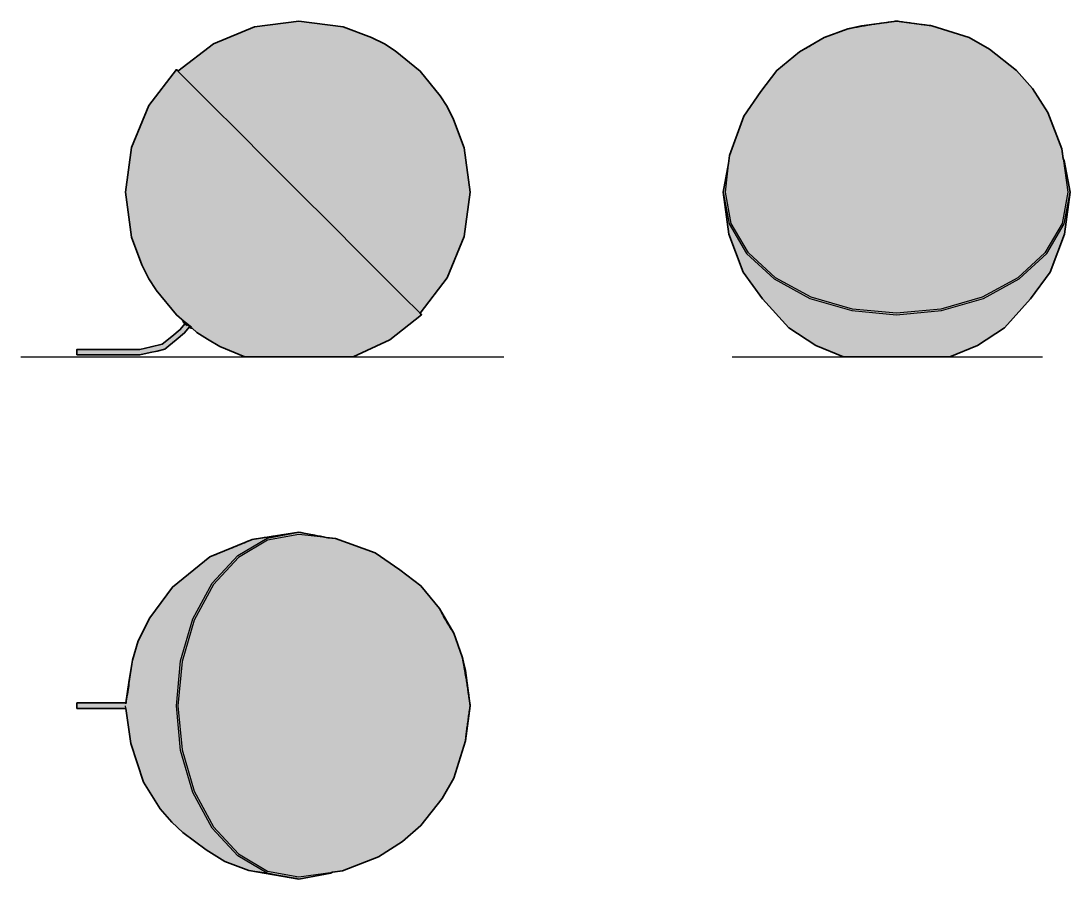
# Model space of a CAD drawing. Header units: millimetres. Extents: x 0 to 968, y -482 to 310.
import ezdxf

# ---------------------------------------------------------------- set-up
doc = ezdxf.new("R2010")
doc.units = ezdxf.units.MM
doc.layers.add('Blocks', color=7, linetype='Continuous')
doc.layers.add('Blocks$Fill', color=7, linetype='Continuous', true_color=0xffffff)
for name, color, linetype, lineweight, true_color in [('Blocks$Inner', 7, 'Continuous', 25, 0x007f00), ('Blocks$Outline', 7, 'Continuous', 35, 0xff3f3f), ('Groud', 7, 'Continuous', 25, 0x243775)]:
    doc.layers.add(name, color=color, linetype=linetype, lineweight=lineweight, true_color=true_color)

# ---------------------------------------------------------------- blocks, each defined once
blk = doc.blocks.new('VL Studio Ø320 Floor Lamp Front')
at = {"layer": 'Blocks$Fill'}
blk.add_hatch(color=256, dxfattribs=at).paths.add_polyline_path([(77.33, 10.43), (52.31, 26.73), (28.12, 53.61), (10.11, 78.25), (-3.15, 113.33), (-8.21, 152), (-3.26, 178.55), (-2.45, 185.84), (10.81, 222.26), (26.33, 245.09), (41.08, 264.47), (62.13, 281.68), (84.88, 294.8), (106.58, 302.71), (119.35, 305.63), (151.79, 310), (184.24, 305.63), (218.71, 294.8), (237.39, 284.08), (262.5, 264.47), (277.27, 247.62), (291.39, 225.55), (304.14, 192.19), (305.46, 182.79), (306.34, 181.28), (311.79, 152), (306.74, 113.33), (293.48, 78.25), (275.47, 53.61), (251.28, 26.73), (226.26, 10.43), (201, 0), (195.06, 0), (183.92, 0), (168.89, 0), (151.79, 0), (134.7, 0), (119.66, 0), (108.53, 0), (102.59, 0)], flags=0)
at = {"layer": 'Blocks$Inner'}
for points in [[(184.24, 305.63), (218.71, 294.8), (237.39, 284.08), (262.5, 264.47), (277.27, 247.62), (291.39, 225.55), (304.14, 192.19), (309.79, 152), (304.41, 123.08), (288.63, 96.14), (263.52, 73), (230.79, 55.25), (192.69, 44.08), (151.79, 40.28), (110.9, 44.08), (72.79, 55.25), (40.07, 73), (14.96, 96.14), (-0.82, 123.08), (-6.21, 152), (-2.45, 185.84), (10.81, 222.26), (26.33, 245.09), (41.08, 264.47), (62.13, 281.68)], [(-3.26, 178.55), (-8.21, 152), (-3.15, 113.33), (10.11, 78.25), (28.12, 53.61), (52.31, 26.73), (77.33, 10.43), (102.59, 0), (108.53, 0), (119.66, 0), (134.7, 0), (151.79, 0), (168.89, 0), (183.92, 0), (195.06, 0), (201, 0), (226.26, 10.43), (251.28, 26.73), (275.47, 53.61), (293.48, 78.25), (306.74, 113.33), (311.79, 152), (306.34, 181.28), (305.46, 182.79)], [(-8.21, 152), (-2.75, 122.72), (13.23, 95.43), (38.66, 72), (71.79, 54.02), (110.38, 42.72), (151.79, 38.86), (193.21, 42.72), (231.79, 54.02), (264.93, 72), (290.36, 95.43), (306.34, 122.72), (311.79, 152)]]:
    blk.add_lwpolyline(points, dxfattribs=at)
for points in [[(106.58, 302.71), (129.95, 306.87), (151.79, 310), (119.35, 305.63), (106.58, 302.71)], [(151.79, 310), (173.64, 306.87), (184.24, 305.63), (151.79, 310)], [(84.88, 294.8), (106.58, 302.71)], [(62.13, 281.68), (70.14, 285.71), (84.88, 294.8), (62.13, 281.68)]]:
    blk.add_open_spline(points, degree=1, dxfattribs=at)
at = {"layer": 'Blocks$Outline'}
for points in [[(106.58, 302.71), (119.35, 305.63), (151.79, 310)], [(151.79, 310), (184.24, 305.63)], [(84.88, 294.8), (106.58, 302.71)], [(184.24, 305.63), (218.71, 294.8), (237.39, 284.08), (262.5, 264.47), (277.27, 247.62), (291.39, 225.55), (304.14, 192.19), (305.46, 182.79)], [(62.13, 281.68), (84.88, 294.8)], [(-3.26, 178.55), (-2.45, 185.84), (10.81, 222.26), (26.33, 245.09), (41.08, 264.47), (62.13, 281.68)], [(77.33, 10.43), (52.31, 26.73), (28.12, 53.61), (10.11, 78.25), (-3.15, 113.33), (-8.21, 152), (-3.26, 178.55)], [(305.46, 182.79), (306.34, 181.28)], [(306.34, 181.28), (311.79, 152)], [(311.79, 152), (306.74, 113.33), (293.48, 78.25), (275.47, 53.61), (251.28, 26.73), (226.26, 10.43)], [(102.59, 0), (77.33, 10.43)], [(226.26, 10.43), (201, 0)], [(108.53, 0), (102.59, 0)], [(119.66, 0), (108.53, 0)], [(134.7, 0), (119.66, 0)], [(151.79, 0), (134.7, 0)], [(168.89, 0), (151.79, 0)], [(183.92, 0), (168.89, 0)], [(195.06, 0), (183.92, 0)], [(201, 0), (195.06, 0)]]:
    blk.add_lwpolyline(points, dxfattribs=at)
blk = doc.blocks.new('VL Studio Ø320 Floor Lamp Top')
at = {"layer": 'Blocks$Fill'}
blk.add_hatch(color=256, dxfattribs=at).paths.add_polyline_path([(358.5, -29.94), (347.67, -64.41), (336.95, -83.1), (317.34, -108.21), (300.49, -122.97), (278.42, -137.09), (245.07, -149.84), (235.66, -151.17), (234.15, -152.05), (204.87, -157.5), (158.46, -149.55), (136.58, -141.31), (119.34, -130.49), (97.67, -114.6), (87.44, -104.95), (76.62, -92.85), (61.35, -67.98), (49.73, -32.55), (45.22, 0), (0, 0), (0, 0.09), (0, 5), (45.23, 5), (51.33, 44.63), (56.49, 62.32), (67.11, 83.52), (88.05, 111.79), (122.72, 139.79), (161.77, 155.9), (204.87, 162.5), (231.43, 157.56), (238.71, 156.75), (275.13, 143.48), (297.96, 127.97), (317.34, 113.21), (334.55, 92.17), (347.67, 69.41), (355.58, 47.71), (358.5, 34.94), (362.87, 2.5)], flags=0)
at = {"layer": 'Blocks$Inner'}
for points in [[(175.59, -152.05), (148.3, -136.06), (124.87, -110.64), (106.89, -77.5), (95.59, -38.91), (91.73, 2.5), (95.59, 43.91), (106.89, 82.5), (124.87, 115.64), (148.3, 141.06), (175.59, 157.05), (204.87, 162.5)], [(334.55, 92.17), (317.34, 113.21), (297.96, 127.97), (275.13, 143.48), (238.71, 156.75), (204.87, 160.5), (175.96, 155.12), (149.01, 139.33), (125.87, 114.22), (108.12, 81.5), (96.96, 43.39), (93.15, 2.5), (96.96, -38.39), (108.12, -76.5), (125.87, -109.22), (149.01, -134.33), (175.96, -150.12), (204.87, -155.5), (245.07, -149.84), (278.42, -137.09), (300.49, -122.97), (317.34, -108.21), (336.95, -83.1), (347.67, -64.41), (358.5, -29.94)], [(51.33, 44.63), (56.49, 62.32), (67.11, 83.52), (88.05, 111.79), (122.72, 139.79)], [(45.22, 0), (0, 0), (0, 0.09), (0, 0.33), (0, 0.73), (0, 1.25), (0, 1.85), (0, 2.5), (0, 3.15), (0, 3.75), (0, 4.27), (0, 4.67), (0, 4.91), (0, 5), (45.24, 5)], [(158.46, -149.55), (136.58, -141.31), (119.34, -130.49), (97.67, -114.6), (87.44, -104.95), (76.62, -92.85), (61.35, -67.98), (49.73, -32.55), (44.87, 2.5)], [(235.66, -151.17), (234.15, -152.05), (204.87, -157.5)]]:
    blk.add_lwpolyline(points, dxfattribs=at)
for points in [[(161.77, 155.9), (122.72, 139.79), (143.34, 148.26), (161.77, 155.9)], [(334.55, 92.17), (338.59, 84.15), (347.67, 69.41), (334.55, 92.17)], [(347.67, 69.41), (355.58, 47.71)], [(51.33, 44.63), (48.3, 26.14), (44.87, 2.5), (51.33, 44.63)], [(355.58, 47.71), (359.74, 24.34), (362.87, 2.5), (358.5, 34.94), (355.58, 47.71)], [(362.87, 2.5), (359.74, -19.34), (358.5, -29.94), (362.87, 2.5)], [(175.59, -152.05), (158.46, -149.55), (204.87, -157.5), (175.59, -152.05)]]:
    blk.add_open_spline(points, degree=1, dxfattribs=at)
blk.add_open_spline([(231.43, 157.56), (204.87, 162.5), (161.77, 155.9)], degree=1, knots=[-0.906876, -0.906876, 0, 1, 1], dxfattribs=at)
at = {"layer": 'Blocks$Outline'}
for points in [[(122.72, 139.79), (161.77, 155.9)], [(161.77, 155.9), (204.87, 162.5), (231.43, 157.56)], [(231.43, 157.56), (238.71, 156.75), (275.13, 143.48), (297.96, 127.97), (317.34, 113.21), (334.55, 92.17)], [(88.05, 111.79), (122.72, 139.79)], [(51.33, 44.63), (56.49, 62.32), (67.11, 83.52), (88.05, 111.79)], [(334.55, 92.17), (347.67, 69.41)], [(347.67, 69.41), (355.58, 47.71)], [(45.23, 5), (48.3, 26.14), (51.33, 44.63)], [(355.58, 47.71), (358.5, 34.94), (362.87, 2.5)], [(0, 0.09), (0, 0.33), (0, 0.73), (0, 1.25), (0, 1.85), (0, 2.5), (0, 3.15), (0, 3.75), (0, 4.27), (0, 4.67), (0, 4.91), (0, 5)], [(0, 5), (45.23, 5)], [(0, 0), (0, 0.09)], [(45.22, 0), (0, 0)], [(49.73, -32.55), (45.22, 0)], [(362.87, 2.5), (358.5, -29.94)], [(158.46, -149.55), (136.58, -141.31), (119.34, -130.49), (97.67, -114.6), (87.44, -104.95), (76.62, -92.85), (61.35, -67.98), (49.73, -32.55)], [(358.5, -29.94), (347.67, -64.41), (336.95, -83.1), (317.34, -108.21), (300.49, -122.97), (278.42, -137.09), (245.07, -149.84), (235.66, -151.17)], [(204.87, -157.5), (158.46, -149.55)], [(234.15, -152.05), (204.87, -157.5)], [(235.66, -151.17), (234.15, -152.05)]]:
    blk.add_lwpolyline(points, dxfattribs=at)
blk = doc.blocks.new('VL Studio Ø320 Floor Lamp Side')
at = {"layer": 'Blocks$Fill'}
blk.add_hatch(color=256, dxfattribs=at).paths.add_polyline_path([(151.32, 30.67), (147.06, 25.22), (139.35, 18.98), (130.45, 11.77), (120.04, 9.37), (109.63, 6.96), (51.69, 6.96), (51.69, 6.88), (51.69, 1.96), (109.63, 1.96), (119.29, 4.19), (125.81, 5.41), (132.64, 7.28), (136.51, 10.14), (143.29, 15.9), (151, 22.14), (155.26, 27.6), (155.85, 27.14), (156.57, 26.77), (157.08, 26.5), (157.66, 26.51), (157.88, 26.51), (162.37, 22.66), (172.17, 16.29), (183.6, 9.6), (206.61, 0), (209.61, 0), (306.53, 0), (340.4, 15.72), (369.7, 38.86), (368.29, 40.28), (393.4, 73), (409.18, 111.11), (414.57, 152), (409.18, 192.89), (399.33, 219.04), (393.4, 231), (386.93, 240.84), (368.29, 263.72), (345.41, 282.36), (335.57, 288.83), (323.61, 294.76), (297.46, 304.62), (256.57, 310), (215.67, 304.62), (177.57, 288.83), (144.84, 263.72), (143.43, 265.14), (118, 232), (102.02, 193.41), (96.57, 152), (102.02, 110.59), (111.53, 85.14), (118, 72), (124.44, 62.2), (124.88, 61.53), (143.43, 38.86), (150.69, 32.65), (150.66, 32.62), (149.47, 33.55), (149.66, 32.75), (149.8, 32.2), (150.18, 31.76), (150.71, 31.15)], flags=0)
at = {"layer": 'Blocks$Inner'}
for points in [[(368.29, 40.28), (393.4, 73), (409.18, 111.11), (414.57, 152), (409.18, 192.89), (399.33, 219.04), (393.4, 231), (386.93, 240.84), (368.29, 263.72), (345.41, 282.36), (335.57, 288.83), (323.61, 294.76), (297.46, 304.62), (256.57, 310), (215.67, 304.62), (177.57, 288.83), (144.84, 263.72)], [(151.32, 30.67), (147.06, 25.22), (139.35, 18.98), (130.45, 11.77), (120.04, 9.37), (109.63, 6.96), (51.69, 6.96), (51.69, 6.88), (51.69, 6.63), (51.69, 6.23), (51.69, 5.71), (51.69, 5.11), (51.69, 4.46), (51.69, 3.82), (51.69, 3.21), (51.69, 2.7), (51.69, 2.3), (51.69, 2.05), (51.69, 1.96), (109.63, 1.96), (119.29, 4.19), (125.81, 5.41), (132.64, 7.28), (136.51, 10.14), (143.29, 15.9), (151, 22.14), (155.26, 27.6), (155.85, 27.14), (156.57, 26.77), (157.08, 26.5), (157.66, 26.51), (157.88, 26.51), (162.37, 22.66), (172.17, 16.29), (183.6, 9.6), (206.61, 0), (209.61, 0), (218.27, 0), (231.58, 0), (247.89, 0), (265.22, 0), (281.54, 0), (294.82, 0), (303.51, 0), (306.53, 0), (340.4, 15.72), (369.7, 38.86), (365.85, 42.72), (354.55, 54.02), (336.57, 72), (313.13, 95.43), (285.85, 122.72), (256.57, 152), (227.28, 181.28), (200, 208.57), (176.57, 232), (158.59, 249.98), (147.28, 261.28), (143.43, 265.14), (118, 232), (102.02, 193.41), (96.57, 152), (102.02, 110.59), (111.53, 85.14), (118, 72), (124.44, 62.2), (124.88, 61.53), (143.43, 38.86), (150.69, 32.65), (150.66, 32.62)], [(157.28, 27.45), (156.23, 28.27), (151.72, 31.79), (149.47, 33.55), (149.66, 32.75), (149.8, 32.2), (150.18, 31.76), (150.71, 31.15), (153.28, 29.14)]]:
    blk.add_lwpolyline(points, dxfattribs=at)
for points in [[(102.02, 110.59), (99.78, 129.27), (96.57, 152)], [(151.72, 31.79), (149.8, 32.2), (153.18, 29.33), (153.55, 29.49), (151.72, 31.79)], [(151.69, 31.8), (151.44, 32.01)], [(153.55, 29.49), (156.23, 28.27), (157.66, 26.51), (153.55, 29.49)]]:
    blk.add_open_spline(points, degree=1, dxfattribs=at)
at = {"layer": 'Blocks$Outline'}
for points in [[(368.29, 40.28), (393.4, 73), (409.18, 111.11), (414.57, 152), (409.18, 192.89), (399.33, 219.04), (393.4, 231), (386.93, 240.84), (368.29, 263.72), (345.41, 282.36), (335.57, 288.83), (323.61, 294.76), (297.46, 304.62), (256.57, 310), (215.67, 304.62), (177.57, 288.83), (144.84, 263.72)], [(144.84, 263.72), (143.43, 265.14), (118, 232), (102.02, 193.41), (96.57, 152), (102.02, 110.59), (111.53, 85.14), (118, 72), (124.44, 62.2)], [(124.44, 62.2), (124.88, 61.53), (143.43, 38.86), (150.69, 32.65), (150.66, 32.62)], [(151.32, 30.67), (147.06, 25.22), (139.35, 18.98), (130.45, 11.77), (120.04, 9.37), (109.63, 6.96), (51.69, 6.96), (51.69, 6.88), (51.69, 6.63), (51.69, 6.23), (51.69, 5.71), (51.69, 5.11), (51.69, 4.46), (51.69, 3.82), (51.69, 3.21), (51.69, 2.7), (51.69, 2.3), (51.69, 2.05), (51.69, 1.96), (109.63, 1.96), (119.29, 4.19), (125.81, 5.41), (132.64, 7.28), (136.51, 10.14), (143.29, 15.9), (151, 22.14), (155.26, 27.6), (155.85, 27.14), (156.57, 26.77), (157.08, 26.5), (157.66, 26.51), (157.88, 26.51), (162.37, 22.66), (172.17, 16.29), (183.6, 9.6), (206.61, 0), (209.61, 0), (218.27, 0), (231.58, 0), (247.89, 0), (265.22, 0), (281.54, 0), (294.82, 0), (303.51, 0), (306.53, 0), (340.4, 15.72), (369.7, 38.86), (368.29, 40.28)], [(150.66, 32.62), (149.47, 33.55), (149.66, 32.75), (149.8, 32.2), (150.18, 31.76), (150.71, 31.15), (151.32, 30.67)]]:
    blk.add_lwpolyline(points, dxfattribs=at)

msp = doc.modelspace()

# ---------------------------------------------------------------- linework, layer by layer
at = {"layer": 'Groud'}
for points in [[(0, 0), (445.56, 0)], [(656.39, 0), (942.89, 0)]]:
    msp.add_lwpolyline(points, dxfattribs=at)

# ---------------------------------------------------------------- block references
at = {"layer": 'Blocks'}
for name, p in [('VL Studio Ø320 Floor Lamp Side', (0, 0)), ('VL Studio Ø320 Floor Lamp Front', (656.39, 0)), ('VL Studio Ø320 Floor Lamp Top', (51.69, -324.39))]:
    msp.add_blockref(name, p, dxfattribs=at)

doc.saveas('drawing.dxf')
